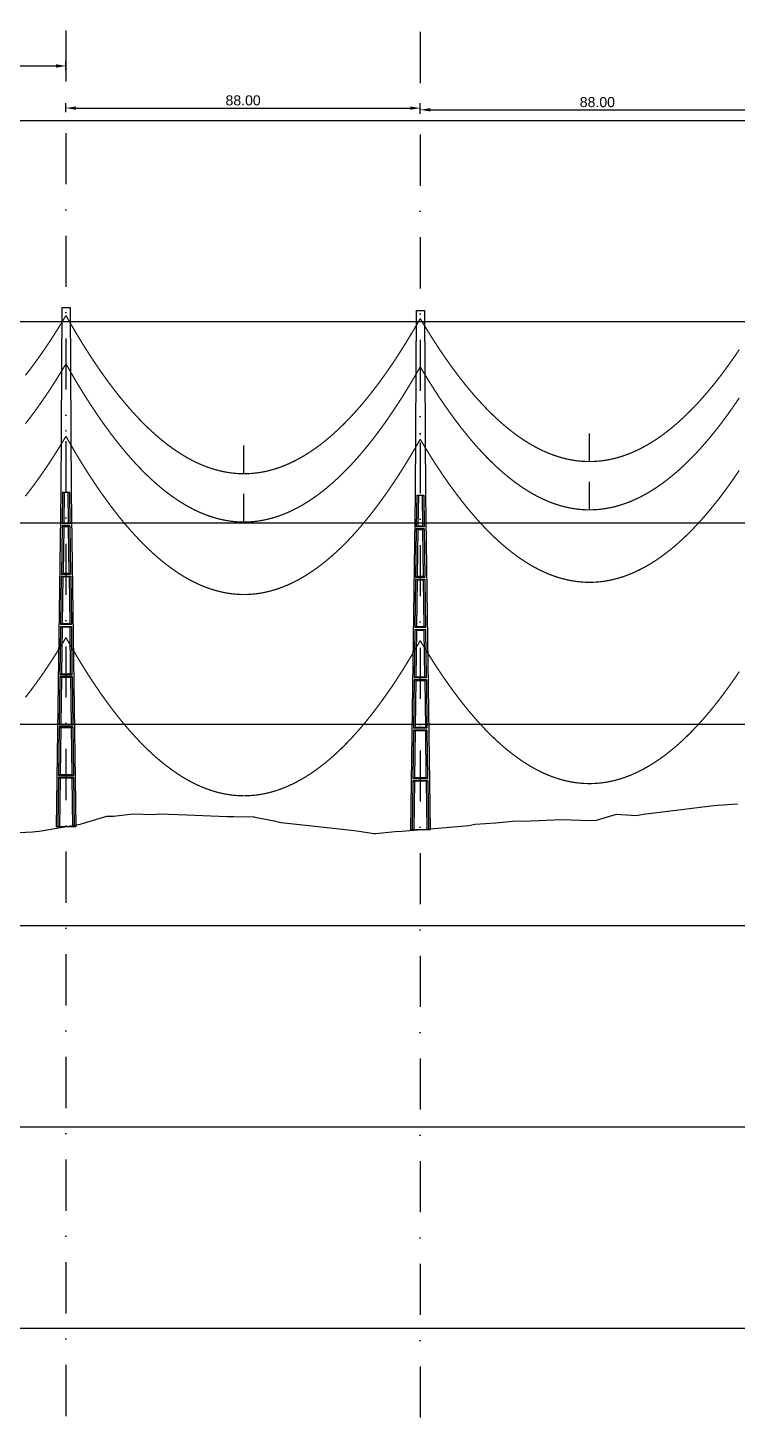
# Model space of a CAD drawing. Header units: metres. Extents: x -121 to 9872, y 3505 to 10721.
# Drawn here: x 5096.3 to 5272.5, y 6105.3 to 6450 of the extents above; entities that cross this region are included whole.
import ezdxf

# ---------------------------------------------------------------- set-up
doc = ezdxf.new("R2010")
doc.units = ezdxf.units.M
doc.header["$PDMODE"] = 2
doc.linetypes.add('DASHDOT', pattern=[25.4, 12.7, -6.35, 0, -6.35])
doc.linetypes.add('DASHED', pattern=[0.75, 0.5, -0.25])
for name, color, linetype in [('C-ROAD-PROF', 2, 'DASHED'), ('CON-EOL- FO', 101, 'Continuous'), ('CON-EOL- PROJEÇÃO', 22, 'Continuous'), ('CON-EOL-CA ARBUTUS', 144, 'Continuous'), ('cotas', 7, 'Continuous'), ('GRID', 253, 'Continuous'), ('Perfil - Caixa', 251, 'Continuous'), ('POSTE DT', 7, 'Continuous')]:
    doc.layers.add(name, color=color, linetype=linetype)
doc.styles.get("Standard").update_dxf_attribs({"font": 'arial.ttf'})
doc.dimstyles.new('ISO-25', dxfattribs={"dimtxt": 2.5, "dimasz": 2.5, "dimexe": 1.25, "dimexo": 0.625, "dimtad": 1, "dimzin": 1, "dimtxsty": 'Standard', "dimcen": 2.5, "dimaunit": 1, "dimadec": 3, "dimazin": 3, "dimtfac": 1, "dimtmove": 0, "dimatfit": 3, "dimfxlon": 1, "dimarcsym": 0})

# ---------------------------------------------------------------- blocks, each defined once
blk = doc.blocks.new('*U10')
at = {"layer": 'POSTE DT', "extrusion": (0, 1, 0)}
for p, q in [((-3.3, 406.6), (-4, 262)), ((-3.3, 406.6), (3.3, 406.6)), ((3.3, 406.6), (4.1, 262)), ((-4, 262), (-7.7, 0)), ((-4, 262), (-4, 262)), ((-2.7, 262), (-3.1, 237.1)), ((-2.7, 262), (2.7, 262)), ((-1.4, 262), (-1.8, 237.6)), ((1.4, 262), (1.8, 237.6)), ((2.7, 262), (3.1, 237.1)), ((4.1, 262), (7.7, 0)), ((-3.1, 235.7), (-3.6, 197.6)), ((3.1, 237.1), (-3.1, 237.1)), ((3.1, 235.7), (-3.1, 235.7)), ((-1.8, 235.2), (-2.3, 198.2)), ((1.8, 235.2), (2.3, 198.2)), ((3.1, 235.7), (3.6, 197.7)), ((-3.7, 196.3), (-4.2, 158.3)), ((-2.4, 195.8), (-2.9, 158.8)), ((2.4, 195.8), (2.9, 158.8)), ((3.7, 196.3), (4.2, 158.3)), ((-4.2, 156.9), (-4.7, 118.9)), ((-2.9, 156.4), (-3.4, 119.4)), ((2.9, 156.4), (3.4, 119.4)), ((4.2, 156.9), (4.7, 118.9)), ((-4.8, 117.5), (-5.3, 79.5)), ((4.8, 117.5), (-4.8, 117.5)), ((4.7, 118.9), (-4.7, 118.9)), ((-3.5, 117), (-4, 80)), ((3.5, 117), (4, 80)), ((4.8, 117.5), (5.3, 79.5)), ((-5.3, 78.1), (-5.8, 40.1)), ((5.3, 79.5), (-5.3, 79.5)), ((5.3, 78.1), (-5.3, 78.1)), ((-4, 77.6), (-4.5, 40.6)), ((4, 77.6), (4.5, 40.6)), ((5.3, 78.1), (5.8, 40.1)), ((-5.9, 38.7), (-6.4, 0)), ((5.9, 38.7), (-5.9, 38.7)), ((5.8, 40.1), (-5.8, 40.1)), ((-4.6, 38.2), (-5.1, 0)), ((4.6, 38.2), (5.1, 0)), ((5.9, 38.7), (6.4, 0)), ((-6.4, 0), (-7.7, 0)), ((-5.1, 0), (-6.4, 0)), ((5.1, 0), (-5.1, 0)), ((6.4, 0), (5.1, 0)), ((7.7, 0), (6.4, 0))]:
    blk.add_line(p, q, dxfattribs=at)
at = {"layer": 'POSTE DT', "ltscale": 3}
for points in [[(-3.7, 196.3), (3.7, 196.3)], [(-3.6, 197.6), (3.6, 197.7)], [(4.2, 158.3), (-4.2, 158.3)], [(-4.2, 156.9), (4.2, 156.9)]]:
    blk.add_lwpolyline(points, dxfattribs=at)
at = {"layer": 'POSTE DT'}
for points, knots in [([(0.2, 309.9), (0.2, 309.9), (0.2, 309.9), (0.2, 309.9), (0.2, 309.9), (0.2, 309.9), (0.2, 309.9), (0.2, 309.8), (0.2, 309.8), (0.2, 309.8), (0.2, 309.7), (0.1, 309.7), (0.1, 309.7), (0, 309.7), (0, 309.7), (-0.1, 309.7), (-0.1, 309.7), (-0.2, 309.7), (-0.2, 309.8), (-0.2, 309.8), (-0.2, 309.8), (-0.2, 309.9), (-0.2, 309.9), (-0.2, 309.9), (-0.2, 309.9), (-0.2, 309.9), (-0.2, 309.9), (-0.2, 309.9), (-0.2, 309.9), (-0.2, 309.9), (-0.2, 309.9), (-0.2, 310), (-0.2, 310), (-0.2, 310), (-0.2, 310), (-0.2, 310.1), (-0.2, 310.1), (-0.2, 310.1), (-0.1, 310.2), (-0.1, 310.2), (0, 310.2), (0, 310.2), (0.1, 310.2), (0.1, 310.2), (0.1, 310.1), (0.2, 310.1), (0.2, 310.1), (0.2, 310.1), (0.2, 310.1), (0.2, 310), (0.2, 310), (0.2, 310), (0.2, 310), (0.2, 310), (0.2, 309.9), (0.2, 309.9), (0.2, 309.9), (0.2, 309.9), (0.2, 309.9)], [-54.728303, -54.728303, -54.728303, -54.728303, -54.309038, -54.309038, -53.647169, -53.647169, -52.532885, -52.532885, -48.86224, -48.86224, -45.282765, -45.282765, -41.52867, -41.52867, -37.867486, -37.867486, -34.454589, -34.454589, -31.301423, -31.301423, -28.48103, -28.48103, -26.961755, -26.961755, -25.7544, -25.7544, -25.136228, -25.136228, -24.64409, -24.64409, -24.094201, -24.094201, -23.191199, -23.191199, -20.494482, -20.494482, -17.342863, -17.342863, -13.645538, -13.645538, -9.835989, -9.835989, -6.296781, -6.296781, -3.005029, -3.005029, 0, 0, 0, 1.527594, 1.527594, 3.697216, 3.697216, 4.489727, 4.489727, 5.01438, 5.01438, 5.095313, 5.095313, 5.095313, 5.095313]), ([(-1.8, 237.6), (-2, 237.5), (-2.2, 237.4), (-2.6, 237.2), (-2.9, 237.1), (-3.1, 237.1)], [0, 0, 0, 0, 56.660495, 56.660495, 113.412826, 113.412826, 113.412826, 113.412826]), ([(-3.1, 235.7), (-2.9, 235.6), (-2.7, 235.6), (-2.2, 235.4), (-2, 235.3), (-1.8, 235.2)], [0.055576, 0.055576, 0.055576, 0.055576, 56.767409, 56.767409, 113.50757, 113.50757, 113.50757, 113.50757]), ([(1.8, 237.6), (1.2, 237.6), (0.6, 237.6), (-0.6, 237.6), (-1.2, 237.6), (-1.8, 237.6)], [0, 0, 0, 0, 67.306894, 67.306894, 134.614447, 134.614447, 134.614447, 134.614447]), ([(-1.8, 235.2), (-1.2, 235.2), (-0.6, 235.2), (0.6, 235.2), (1.2, 235.2), (1.8, 235.2)], [0, 0, 0, 0, 68.567797, 68.567797, 137.136247, 137.136247, 137.136247, 137.136247]), ([(3.1, 237.1), (2.9, 237.1), (2.7, 237.2), (2.2, 237.4), (2, 237.5), (1.8, 237.6)], [0, 0, 0, 0, 56.738948, 56.738948, 113.38731, 113.38731, 113.38731, 113.38731]), ([(1.8, 235.2), (2, 235.3), (2.2, 235.4), (2.7, 235.6), (2.9, 235.6), (3.1, 235.7)], [0, 0, 0, 0, 56.845349, 56.845349, 113.599799, 113.599799, 113.599799, 113.599799]), ([(-3.7, 196.3), (-3.4, 196.2), (-3.2, 196.2), (-2.8, 196), (-2.6, 195.9), (-2.4, 195.8)], [0.054307, 0.054307, 0.054307, 0.054307, 63.527131, 63.527131, 127.063246, 127.063246, 127.063246, 127.063246]), ([(-2.3, 198.2), (-2.5, 198.1), (-2.8, 198), (-3.2, 197.8), (-3.4, 197.7), (-3.6, 197.6)], [0, 0, 0, 0, 63.412073, 63.412073, 126.777421, 126.777421, 126.777421, 126.777421]), ([(-2.4, 195.8), (-1.6, 195.8), (-0.8, 195.8), (0.8, 195.8), (1.6, 195.8), (2.4, 195.8)], [0, 0, 0, 0, 89.585713, 89.585713, 179.17191, 179.17191, 179.17191, 179.17191]), ([(2.3, 198.2), (1.5, 198.2), (0.8, 198.2), (-0.8, 198.2), (-1.5, 198.2), (-2.3, 198.2)], [0, 0, 0, 0, 88.31008, 88.31008, 176.620652, 176.620652, 176.620652, 176.620652]), ([(3.6, 197.7), (3.4, 197.7), (3.2, 197.8), (2.8, 198), (2.5, 198.1), (2.3, 198.2)], [0, 0, 0, 0, 63.488119, 63.488119, 126.880939, 126.880939, 126.880939, 126.880939]), ([(2.4, 195.8), (2.6, 195.9), (2.8, 196), (3.2, 196.2), (3.4, 196.2), (3.7, 196.3)], [0, 0, 0, 0, 63.60246, 63.60246, 127.109696, 127.109696, 127.109696, 127.109696]), ([(-2.9, 158.8), (-3.1, 158.7), (-3.3, 158.6), (-3.7, 158.4), (-4, 158.3), (-4.2, 158.3)], [0, 0, 0, 0, 70.301707, 70.301707, 140.590947, 140.590947, 140.590947, 140.590947]), ([(-4.2, 156.9), (-4, 156.8), (-3.8, 156.8), (-3.3, 156.6), (-3.1, 156.5), (-2.9, 156.4)], [0.053423, 0.053423, 0.053423, 0.053423, 70.429742, 70.429742, 140.90167, 140.90167, 140.90167, 140.90167]), ([(2.9, 158.8), (1.9, 158.8), (1, 158.8), (-1, 158.8), (-1.9, 158.8), (-2.9, 158.8)], [0, 0, 0, 0, 109.314454, 109.314454, 218.629264, 218.629264, 218.629264, 218.629264]), ([(-2.9, 156.4), (-1.9, 156.4), (-1, 156.4), (1, 156.4), (1.9, 156.4), (2.9, 156.4)], [0, 0, 0, 0, 110.60219, 110.60219, 221.20473, 221.20473, 221.20473, 221.20473]), ([(4.2, 158.3), (4, 158.3), (3.8, 158.4), (3.3, 158.6), (3.1, 158.7), (2.9, 158.8)], [0, 0, 0, 0, 70.379198, 70.379198, 140.659718, 140.659718, 140.659718, 140.659718]), ([(2.9, 156.4), (3.1, 156.5), (3.3, 156.6), (3.8, 156.8), (4, 156.8), (4.2, 156.9)], [0, 0, 0, 0, 70.506649, 70.506649, 140.914701, 140.914701, 140.914701, 140.914701]), ([(-4.8, 117.5), (-4.5, 117.4), (-4.3, 117.4), (-3.9, 117.2), (-3.7, 117.1), (-3.5, 117)], [0.052784, 0.052784, 0.052784, 0.052784, 77.438432, 77.438432, 154.950301, 154.950301, 154.950301, 154.950301]), ([(-3.4, 119.4), (-3.6, 119.3), (-3.9, 119.2), (-4.3, 119), (-4.5, 118.9), (-4.7, 118.9)], [0, 0, 0, 0, 77.299547, 77.299547, 154.618634, 154.618634, 154.618634, 154.618634]), ([(-3.5, 117), (-2.3, 117), (-1.2, 117), (1.2, 117), (2.3, 117), (3.5, 117)], [0, 0, 0, 0, 131.617604, 131.617604, 263.235447, 263.235447, 263.235447, 263.235447]), ([(3.4, 119.4), (2.3, 119.4), (1.1, 119.4), (-1.1, 119.4), (-2.3, 119.4), (-3.4, 119.4)], [0, 0, 0, 0, 130.319901, 130.319901, 260.640046, 260.640046, 260.640046, 260.640046]), ([(4.7, 118.9), (4.5, 118.9), (4.3, 119), (3.9, 119.2), (3.6, 119.3), (3.4, 119.4)], [0, 0, 0, 0, 77.381597, 77.381597, 154.66183, 154.66183, 154.66183, 154.66183]), ([(3.5, 117), (3.7, 117.1), (3.9, 117.2), (4.3, 117.4), (4.5, 117.4), (4.8, 117.5)], [0, 0, 0, 0, 77.520013, 77.520013, 154.938747, 154.938747, 154.938747, 154.938747]), ([(-4, 80), (-4.2, 79.9), (-4.4, 79.8), (-4.9, 79.6), (-5.1, 79.5), (-5.3, 79.5)], [0, 0, 0, 0, 84.379671, 84.379671, 168.809376, 168.809376, 168.809376, 168.809376]), ([(-5.3, 78.1), (-5.1, 78), (-4.9, 78), (-4.4, 77.8), (-4.2, 77.7), (-4, 77.6)], [0.052308, 0.052308, 0.052308, 0.052308, 84.527725, 84.527725, 169.158824, 169.158824, 169.158824, 169.158824]), ([(4, 80), (2.7, 80), (1.3, 80), (-1.3, 80), (-2.6, 80), (-4, 80)], [0, 0, 0, 0, 151.326157, 151.326157, 302.652465, 302.652465, 302.652465, 302.652465]), ([(-4, 77.6), (-2.7, 77.6), (-1.3, 77.6), (1.3, 77.6), (2.7, 77.6), (4, 77.6)], [0, 0, 0, 0, 152.632212, 152.632212, 305.264569, 305.264569, 305.264569, 305.264569]), ([(5.3, 79.5), (5.1, 79.5), (4.9, 79.6), (4.4, 79.8), (4.2, 79.9), (4, 80)], [0, 0, 0, 0, 84.46863, 84.46863, 168.833721, 168.833721, 168.833721, 168.833721]), ([(4, 77.6), (4.2, 77.7), (4.4, 77.8), (4.9, 78), (5.1, 78), (5.3, 78.1)], [0, 0, 0, 0, 84.616316, 84.616316, 169.129178, 169.129178, 169.129178, 169.129178]), ([(-5.9, 38.7), (-5.6, 38.6), (-5.4, 38.6), (-5, 38.4), (-4.8, 38.3), (-4.6, 38.2)], [0.026524, 0.026524, 0.026524, 0.026524, 91.679563, 91.679563, 183.466041, 183.466041, 183.466041, 183.466041]), ([(-4.5, 40.6), (-4.7, 40.5), (-5, 40.4), (-5.4, 40.2), (-5.6, 40.2), (-5.8, 40.1)], [0, 0, 0, 0, 91.523648, 91.523648, 183.126775, 183.126775, 183.126775, 183.126775]), ([(-4.6, 38.2), (-3, 38.2), (-1.5, 38.2), (1.5, 38.2), (3, 38.2), (4.6, 38.2)], [0, 0, 0, 0, 173.646192, 173.646192, 347.292451, 347.292451, 347.292451, 347.292451]), ([(4.5, 40.6), (3, 40.6), (1.5, 40.6), (-1.5, 40.6), (-3, 40.6), (-4.5, 40.6)], [0, 0, 0, 0, 172.33304, 172.33304, 344.666151, 344.666151, 344.666151, 344.666151]), ([(5.8, 40.1), (5.6, 40.2), (5.4, 40.2), (5, 40.4), (4.7, 40.5), (4.5, 40.6)], [0, 0, 0, 0, 91.621326, 91.621326, 183.137324, 183.137324, 183.137324, 183.137324]), ([(4.6, 38.2), (4.8, 38.3), (5, 38.4), (5.4, 38.6), (5.6, 38.6), (5.9, 38.7)], [0, 0, 0, 0, 91.776928, 91.776928, 183.448614, 183.448614, 183.448614, 183.448614])]:
    blk.add_open_spline(points, degree=3, knots=knots, dxfattribs=at)
blk = doc.blocks.new('*D380')
at = {"layer": 'cotas', "color": 0, "lineweight": -2, "transparency": 16777216}
for p, q in [((5017.76, 6439.48), (5017.76, 6441.73)), ((5020.26, 6440.48), (5103.26, 6440.48)), ((5105.76, 6439.48), (5105.76, 6441.73))]:
    blk.add_line(p, q, dxfattribs=at)
at = {"layer": 'cotas', "color": 0, "transparency": 16777216}
for points in [[(5020.26, 6440.9), (5020.26, 6440.06), (5017.76, 6440.48)], [(5103.26, 6440.9), (5103.26, 6440.06), (5105.76, 6440.48)]]:
    blk.add_solid(points, dxfattribs=at)
at = {"layer": 'Defpoints', "color": 0, "transparency": 16777216}
for p in [(5105.76, 6440.48), (5017.76, 6388.6), (5105.76, 6380.5)]:
    blk.add_point(p, dxfattribs=at)
at = {"layer": 'cotas', "color": 0, "transparency": 16777216, "insert": (5061.76, 6442.38), "char_height": 2.5, "attachment_point": 5}
blk.add_mtext('88.00', dxfattribs=at)
blk = doc.blocks.new('*D381')
at = {"layer": 'cotas', "color": 0, "lineweight": -2, "transparency": 16777216}
for p, q in [((5105.76, 6429.02), (5105.76, 6431.27)), ((5108.26, 6430.02), (5191.26, 6430.02)), ((5193.76, 6429.02), (5193.76, 6431.27))]:
    blk.add_line(p, q, dxfattribs=at)
at = {"layer": 'cotas', "color": 0, "transparency": 16777216}
for points in [[(5108.26, 6430.43), (5108.26, 6429.6), (5105.76, 6430.02)], [(5191.26, 6430.43), (5191.26, 6429.6), (5193.76, 6430.02)]]:
    blk.add_solid(points, dxfattribs=at)
at = {"layer": 'Defpoints', "color": 0, "transparency": 16777216}
for p in [(5193.76, 6430.02), (5105.76, 6380.5), (5193.76, 6379.74)]:
    blk.add_point(p, dxfattribs=at)
at = {"layer": 'cotas', "color": 0, "transparency": 16777216, "insert": (5149.76, 6431.92), "char_height": 2.5, "attachment_point": 5}
blk.add_mtext('88.00', dxfattribs=at)
blk = doc.blocks.new('*D382')
at = {"layer": 'cotas', "color": 0, "lineweight": -2, "transparency": 16777216}
for p, q in [((5193.76, 6428.59), (5193.76, 6430.84)), ((5196.26, 6429.59), (5279.26, 6429.59)), ((5281.76, 6428.59), (5281.76, 6430.84))]:
    blk.add_line(p, q, dxfattribs=at)
at = {"layer": 'cotas', "color": 0, "transparency": 16777216}
for points in [[(5196.26, 6430.01), (5196.26, 6429.17), (5193.76, 6429.59)], [(5279.26, 6430.01), (5279.26, 6429.17), (5281.76, 6429.59)]]:
    blk.add_solid(points, dxfattribs=at)
at = {"layer": 'Defpoints', "color": 0, "transparency": 16777216}
for p in [(5281.76, 6429.59), (5281.76, 6386.7), (5193.76, 6379.74)]:
    blk.add_point(p, dxfattribs=at)
at = {"layer": 'cotas', "color": 0, "transparency": 16777216, "insert": (5237.76, 6431.49), "char_height": 2.5, "attachment_point": 5}
blk.add_mtext('88.00', dxfattribs=at)

msp = doc.modelspace()

# ---------------------------------------------------------------- linework, layer by layer
at = {"layer": 'C-ROAD-PROF', "color": 0, "linetype": 'Continuous', "lineweight": -3}
msp.add_lwpolyline([(5092.414, 6249.978), (5097.403, 6250.25), (5099.135, 6250.384), (5109.31, 6252.093), (5115.9, 6254.138), (5117.55, 6254.157), (5122.427, 6254.731), (5127.364, 6254.574), (5129.01, 6254.694), (5135.817, 6254.484), (5145.817, 6254.009), (5147.432, 6254.025), (5152.347, 6253.921), (5152.507, 6253.915), (5152.661, 6253.886), (5157.44, 6252.927), (5159.138, 6252.547), (5169.148, 6251.501), (5175.881, 6250.701), (5177.468, 6250.571), (5182.305, 6249.831), (5182.456, 6249.821), (5182.612, 6249.823), (5187.501, 6250.313), (5189.172, 6250.357), (5199.086, 6251.193), (5205.805, 6251.82), (5207.442, 6252.169), (5212.52, 6252.431), (5217.483, 6252.958), (5219.131, 6252.866), (5229.049, 6253.282), (5235.808, 6253.031), (5237.547, 6253.102), (5242.474, 6254.641), (5247.482, 6254.259), (5249.101, 6254.58), (5259.281, 6255.842), (5265.923, 6256.727), (5267.653, 6256.887), (5272.555, 6257.191)], dxfattribs=at)
at = {"layer": 'CON-EOL- FO', "const_width": 0.3}
for points in [[(5095.689, 6333.622), (5096.126, 6334.184), (5096.564, 6334.752), (5097.002, 6335.329), (5097.44, 6335.913), (5097.878, 6336.506), (5098.316, 6337.106), (5098.753, 6337.713), (5099.191, 6338.329), (5099.629, 6338.952), (5100.067, 6339.583), (5100.505, 6340.222), (5100.942, 6340.868), (5101.38, 6341.522), (5101.818, 6342.184), (5102.256, 6342.854), (5102.694, 6343.532), (5103.131, 6344.217), (5103.569, 6344.91), (5104.007, 6345.611), (5104.445, 6346.32), (5104.883, 6347.037), (5105.321, 6347.761), (5105.758, 6348.493)], [(5105.758, 6348.493), (5106.196, 6347.717), (5106.634, 6346.948), (5107.072, 6346.187), (5107.51, 6345.433), (5107.947, 6344.688), (5108.385, 6343.95), (5108.823, 6343.221), (5109.261, 6342.499), (5109.699, 6341.784), (5110.136, 6341.078), (5110.574, 6340.379), (5111.012, 6339.688), (5111.45, 6339.005), (5111.888, 6338.33), (5112.325, 6337.663), (5112.763, 6337.003), (5113.201, 6336.351), (5113.639, 6335.707), (5114.077, 6335.07), (5114.515, 6334.442), (5114.952, 6333.821), (5115.39, 6333.207), (5115.828, 6332.602), (5116.266, 6332.005), (5116.704, 6331.415), (5117.141, 6330.833), (5117.579, 6330.258), (5118.017, 6329.692), (5118.455, 6329.133), (5118.893, 6328.582), (5119.33, 6328.038), (5119.768, 6327.503), (5120.206, 6326.975), (5120.644, 6326.455), (5121.082, 6325.943), (5121.52, 6325.438), (5121.957, 6324.941), (5122.395, 6324.452), (5122.833, 6323.971), (5123.271, 6323.497), (5123.709, 6323.031), (5124.146, 6322.573), (5124.584, 6322.122), (5125.022, 6321.68), (5125.46, 6321.245), (5125.898, 6320.817), (5126.335, 6320.398), (5126.773, 6319.986), (5127.211, 6319.582), (5127.649, 6319.185), (5128.087, 6318.797), (5128.524, 6318.416), (5128.962, 6318.043), (5129.4, 6317.677), (5129.838, 6317.319), (5130.276, 6316.969), (5130.714, 6316.627), (5131.151, 6316.292), (5131.589, 6315.965), (5132.027, 6315.646), (5132.465, 6315.334), (5132.903, 6315.031), (5133.34, 6314.734), (5133.778, 6314.446), (5134.216, 6314.165), (5134.654, 6313.892), (5135.092, 6313.627), (5135.529, 6313.369), (5135.967, 6313.12), (5136.405, 6312.877), (5136.843, 6312.643), (5137.281, 6312.416), (5137.719, 6312.197), (5138.156, 6311.986), (5138.594, 6311.782), (5139.032, 6311.586), (5139.47, 6311.398), (5139.908, 6311.217), (5140.345, 6311.044), (5140.783, 6310.879), (5141.221, 6310.721), (5141.659, 6310.571), (5142.097, 6310.429), (5142.534, 6310.295), (5142.972, 6310.168), (5143.41, 6310.049), (5143.848, 6309.938), (5144.286, 6309.834), (5144.724, 6309.738), (5145.161, 6309.65), (5145.599, 6309.569), (5146.037, 6309.496), (5146.475, 6309.431), (5146.913, 6309.373), (5147.35, 6309.324), (5147.788, 6309.281), (5148.226, 6309.247), (5148.664, 6309.22), (5149.102, 6309.201), (5149.539, 6309.19), (5149.977, 6309.186), (5150.415, 6309.19), (5150.853, 6309.202), (5151.291, 6309.221), (5151.728, 6309.248), (5152.166, 6309.283), (5152.604, 6309.325), (5153.042, 6309.375), (5153.48, 6309.433), (5153.918, 6309.499), (5154.355, 6309.572), (5154.793, 6309.653), (5155.231, 6309.741), (5155.669, 6309.837), (5156.107, 6309.941), (5156.544, 6310.053), (5156.982, 6310.172), (5157.42, 6310.299), (5157.858, 6310.434), (5158.296, 6310.576), (5158.733, 6310.727), (5159.171, 6310.884), (5159.609, 6311.05), (5160.047, 6311.223), (5160.485, 6311.404), (5160.923, 6311.592), (5161.36, 6311.789), (5161.798, 6311.993), (5162.236, 6312.204), (5162.674, 6312.424), (5163.112, 6312.651), (5163.549, 6312.886), (5163.987, 6313.128), (5164.425, 6313.378), (5164.863, 6313.636), (5165.301, 6313.902), (5165.738, 6314.175), (5166.176, 6314.456), (5166.614, 6314.745), (5167.052, 6315.041), (5167.49, 6315.345), (5167.927, 6315.657), (5168.365, 6315.976), (5168.803, 6316.304), (5169.241, 6316.638), (5169.679, 6316.981), (5170.117, 6317.331), (5170.554, 6317.69), (5170.992, 6318.055), (5171.43, 6318.429), (5171.868, 6318.81), (5172.306, 6319.199), (5172.743, 6319.596), (5173.181, 6320), (5173.619, 6320.412), (5174.057, 6320.832), (5174.495, 6321.259), (5174.932, 6321.695), (5175.37, 6322.138), (5175.808, 6322.588), (5176.246, 6323.047), (5176.684, 6323.513), (5177.122, 6323.987), (5177.559, 6324.469), (5177.997, 6324.958), (5178.435, 6325.455), (5178.873, 6325.96), (5179.311, 6326.473), (5179.748, 6326.993), (5180.186, 6327.521), (5180.624, 6328.057), (5181.062, 6328.601), (5181.5, 6329.152), (5181.937, 6329.711), (5182.375, 6330.278), (5182.813, 6330.852), (5183.251, 6331.435), (5183.689, 6332.025), (5184.126, 6332.623), (5184.564, 6333.228), (5185.002, 6333.842), (5185.44, 6334.463), (5185.878, 6335.092), (5186.316, 6335.729), (5186.753, 6336.373), (5187.191, 6337.025), (5187.629, 6337.685), (5188.067, 6338.353), (5188.505, 6339.029), (5188.942, 6339.712), (5189.38, 6340.403), (5189.818, 6341.102), (5190.256, 6341.809), (5190.694, 6342.523), (5191.131, 6343.246), (5191.569, 6343.976), (5192.007, 6344.714), (5192.445, 6345.459), (5192.883, 6346.213), (5193.321, 6346.974), (5193.758, 6347.743)], [(5193.758, 6347.743), (5194.196, 6347.005), (5194.634, 6346.275), (5195.072, 6345.553), (5195.51, 6344.838), (5195.947, 6344.132), (5196.385, 6343.433), (5196.823, 6342.741), (5197.261, 6342.058), (5197.699, 6341.383), (5198.136, 6340.715), (5198.574, 6340.055), (5199.012, 6339.402), (5199.45, 6338.758), (5199.888, 6338.121), (5200.325, 6337.492), (5200.763, 6336.871), (5201.201, 6336.258), (5201.639, 6335.652), (5202.077, 6335.054), (5202.515, 6334.464), (5202.952, 6333.882), (5203.39, 6333.307), (5203.828, 6332.74), (5204.266, 6332.181), (5204.704, 6331.63), (5205.141, 6331.086), (5205.579, 6330.55), (5206.017, 6330.022), (5206.455, 6329.502), (5206.893, 6328.989), (5207.33, 6328.484), (5207.768, 6327.987), (5208.206, 6327.498), (5208.644, 6327.016), (5209.082, 6326.542), (5209.52, 6326.076), (5209.957, 6325.617), (5210.395, 6325.166), (5210.833, 6324.723), (5211.271, 6324.288), (5211.709, 6323.861), (5212.146, 6323.441), (5212.584, 6323.029), (5213.022, 6322.624), (5213.46, 6322.228), (5213.898, 6321.839), (5214.335, 6321.457), (5214.773, 6321.084), (5215.211, 6320.718), (5215.649, 6320.36), (5216.087, 6320.01), (5216.524, 6319.667), (5216.962, 6319.332), (5217.4, 6319.005), (5217.838, 6318.685), (5218.276, 6318.373), (5218.714, 6318.069), (5219.151, 6317.773), (5219.589, 6317.484), (5220.027, 6317.203), (5220.465, 6316.93), (5220.903, 6316.664), (5221.34, 6316.406), (5221.778, 6316.156), (5222.216, 6315.914), (5222.654, 6315.679), (5223.092, 6315.452), (5223.529, 6315.232), (5223.967, 6315.021), (5224.405, 6314.817), (5224.843, 6314.621), (5225.281, 6314.432), (5225.719, 6314.251), (5226.156, 6314.078), (5226.594, 6313.912), (5227.032, 6313.755), (5227.47, 6313.604), (5227.908, 6313.462), (5228.345, 6313.327), (5228.783, 6313.2), (5229.221, 6313.081), (5229.659, 6312.969), (5230.097, 6312.865), (5230.534, 6312.769), (5230.972, 6312.68), (5231.41, 6312.6), (5231.848, 6312.526), (5232.286, 6312.461), (5232.724, 6312.403), (5233.161, 6312.353), (5233.599, 6312.31), (5234.037, 6312.276), (5234.475, 6312.249), (5234.913, 6312.229), (5235.35, 6312.218), (5235.788, 6312.214), (5236.226, 6312.217), (5236.664, 6312.229), (5237.102, 6312.248), (5237.539, 6312.274), (5237.977, 6312.309), (5238.415, 6312.351), (5238.853, 6312.401), (5239.291, 6312.458), (5239.728, 6312.524), (5240.166, 6312.596), (5240.604, 6312.677), (5241.042, 6312.765), (5241.48, 6312.861), (5241.918, 6312.965), (5242.355, 6313.076), (5242.793, 6313.195), (5243.231, 6313.322), (5243.669, 6313.456), (5244.107, 6313.599), (5244.544, 6313.748), (5244.982, 6313.906), (5245.42, 6314.071), (5245.858, 6314.244), (5246.296, 6314.425), (5246.733, 6314.613), (5247.171, 6314.809), (5247.609, 6315.013), (5248.047, 6315.224), (5248.485, 6315.443), (5248.923, 6315.67), (5249.36, 6315.904), (5249.798, 6316.146), (5250.236, 6316.396), (5250.674, 6316.654), (5251.112, 6316.919), (5251.549, 6317.192), (5251.987, 6317.473), (5252.425, 6317.761), (5252.863, 6318.057), (5253.301, 6318.361), (5253.738, 6318.673), (5254.176, 6318.992), (5254.614, 6319.319), (5255.052, 6319.653), (5255.49, 6319.996), (5255.927, 6320.346), (5256.365, 6320.704), (5256.803, 6321.069), (5257.241, 6321.442), (5257.679, 6321.823), (5258.117, 6322.212), (5258.554, 6322.608), (5258.992, 6323.012), (5259.43, 6323.424), (5259.868, 6323.844), (5260.306, 6324.271), (5260.743, 6324.706), (5261.181, 6325.149), (5261.619, 6325.599), (5262.057, 6326.057), (5262.495, 6326.523), (5262.932, 6326.997), (5263.37, 6327.478), (5263.808, 6327.967), (5264.246, 6328.464), (5264.684, 6328.969), (5265.122, 6329.481), (5265.559, 6330.001), (5265.997, 6330.529), (5266.435, 6331.065), (5266.873, 6331.608), (5267.311, 6332.159), (5267.748, 6332.718), (5268.186, 6333.284), (5268.624, 6333.859), (5269.062, 6334.441), (5269.5, 6335.03), (5269.937, 6335.628), (5270.375, 6336.233), (5270.813, 6336.846), (5271.251, 6337.467), (5271.689, 6338.096), (5272.126, 6338.732), (5272.564, 6339.377), (5273.002, 6340.029)]]:
    msp.add_lwpolyline(points, dxfattribs=at)
at = {"layer": 'CON-EOL- PROJEÇÃO', "lineweight": 30, "const_width": 0.3}
for points in [[(5095.689, 6283.622), (5096.126, 6284.184), (5096.564, 6284.752), (5097.002, 6285.329), (5097.44, 6285.913), (5097.878, 6286.506), (5098.316, 6287.106), (5098.753, 6287.713), (5099.191, 6288.329), (5099.629, 6288.952), (5100.067, 6289.583), (5100.505, 6290.222), (5100.942, 6290.868), (5101.38, 6291.522), (5101.818, 6292.184), (5102.256, 6292.854), (5102.694, 6293.532), (5103.131, 6294.217), (5103.569, 6294.91), (5104.007, 6295.611), (5104.445, 6296.32), (5104.883, 6297.037), (5105.321, 6297.761), (5105.758, 6298.493)], [(5105.758, 6298.493), (5106.196, 6297.717), (5106.634, 6296.948), (5107.072, 6296.187), (5107.51, 6295.433), (5107.947, 6294.688), (5108.385, 6293.95), (5108.823, 6293.221), (5109.261, 6292.499), (5109.699, 6291.784), (5110.136, 6291.078), (5110.574, 6290.379), (5111.012, 6289.688), (5111.45, 6289.005), (5111.888, 6288.33), (5112.325, 6287.663), (5112.763, 6287.003), (5113.201, 6286.351), (5113.639, 6285.707), (5114.077, 6285.07), (5114.515, 6284.442), (5114.952, 6283.821), (5115.39, 6283.207), (5115.828, 6282.602), (5116.266, 6282.005), (5116.704, 6281.415), (5117.141, 6280.833), (5117.579, 6280.258), (5118.017, 6279.692), (5118.455, 6279.133), (5118.893, 6278.582), (5119.33, 6278.038), (5119.768, 6277.503), (5120.206, 6276.975), (5120.644, 6276.455), (5121.082, 6275.943), (5121.52, 6275.438), (5121.957, 6274.941), (5122.395, 6274.452), (5122.833, 6273.971), (5123.271, 6273.497), (5123.709, 6273.031), (5124.146, 6272.573), (5124.584, 6272.122), (5125.022, 6271.68), (5125.46, 6271.245), (5125.898, 6270.817), (5126.335, 6270.398), (5126.773, 6269.986), (5127.211, 6269.582), (5127.649, 6269.185), (5128.087, 6268.797), (5128.524, 6268.416), (5128.962, 6268.043), (5129.4, 6267.677), (5129.838, 6267.319), (5130.276, 6266.969), (5130.714, 6266.627), (5131.151, 6266.292), (5131.589, 6265.965), (5132.027, 6265.646), (5132.465, 6265.334), (5132.903, 6265.031), (5133.34, 6264.734), (5133.778, 6264.446), (5134.216, 6264.165), (5134.654, 6263.892), (5135.092, 6263.627), (5135.529, 6263.369), (5135.967, 6263.12), (5136.405, 6262.877), (5136.843, 6262.643), (5137.281, 6262.416), (5137.719, 6262.197), (5138.156, 6261.986), (5138.594, 6261.782), (5139.032, 6261.586), (5139.47, 6261.398), (5139.908, 6261.217), (5140.345, 6261.044), (5140.783, 6260.879), (5141.221, 6260.721), (5141.659, 6260.571), (5142.097, 6260.429), (5142.534, 6260.295), (5142.972, 6260.168), (5143.41, 6260.049), (5143.848, 6259.938), (5144.286, 6259.834), (5144.724, 6259.738), (5145.161, 6259.65), (5145.599, 6259.569), (5146.037, 6259.496), (5146.475, 6259.431), (5146.913, 6259.373), (5147.35, 6259.324), (5147.788, 6259.281), (5148.226, 6259.247), (5148.664, 6259.22), (5149.102, 6259.201), (5149.539, 6259.19), (5149.977, 6259.186), (5150.415, 6259.19), (5150.853, 6259.202), (5151.291, 6259.221), (5151.728, 6259.248), (5152.166, 6259.283), (5152.604, 6259.325), (5153.042, 6259.375), (5153.48, 6259.433), (5153.918, 6259.499), (5154.355, 6259.572), (5154.793, 6259.653), (5155.231, 6259.741), (5155.669, 6259.837), (5156.107, 6259.941), (5156.544, 6260.053), (5156.982, 6260.172), (5157.42, 6260.299), (5157.858, 6260.434), (5158.296, 6260.576), (5158.733, 6260.727), (5159.171, 6260.884), (5159.609, 6261.05), (5160.047, 6261.223), (5160.485, 6261.404), (5160.923, 6261.592), (5161.36, 6261.789), (5161.798, 6261.993), (5162.236, 6262.204), (5162.674, 6262.424), (5163.112, 6262.651), (5163.549, 6262.886), (5163.987, 6263.128), (5164.425, 6263.378), (5164.863, 6263.636), (5165.301, 6263.902), (5165.738, 6264.175), (5166.176, 6264.456), (5166.614, 6264.745), (5167.052, 6265.041), (5167.49, 6265.345), (5167.927, 6265.657), (5168.365, 6265.976), (5168.803, 6266.304), (5169.241, 6266.638), (5169.679, 6266.981), (5170.117, 6267.331), (5170.554, 6267.69), (5170.992, 6268.055), (5171.43, 6268.429), (5171.868, 6268.81), (5172.306, 6269.199), (5172.743, 6269.596), (5173.181, 6270), (5173.619, 6270.412), (5174.057, 6270.832), (5174.495, 6271.259), (5174.932, 6271.695), (5175.37, 6272.138), (5175.808, 6272.588), (5176.246, 6273.047), (5176.684, 6273.513), (5177.122, 6273.987), (5177.559, 6274.469), (5177.997, 6274.958), (5178.435, 6275.455), (5178.873, 6275.96), (5179.311, 6276.473), (5179.748, 6276.993), (5180.186, 6277.521), (5180.624, 6278.057), (5181.062, 6278.601), (5181.5, 6279.152), (5181.937, 6279.711), (5182.375, 6280.278), (5182.813, 6280.852), (5183.251, 6281.435), (5183.689, 6282.025), (5184.126, 6282.623), (5184.564, 6283.228), (5185.002, 6283.842), (5185.44, 6284.463), (5185.878, 6285.092), (5186.316, 6285.729), (5186.753, 6286.373), (5187.191, 6287.025), (5187.629, 6287.685), (5188.067, 6288.353), (5188.505, 6289.029), (5188.942, 6289.712), (5189.38, 6290.403), (5189.818, 6291.102), (5190.256, 6291.809), (5190.694, 6292.523), (5191.131, 6293.246), (5191.569, 6293.976), (5192.007, 6294.714), (5192.445, 6295.459), (5192.883, 6296.213), (5193.321, 6296.974), (5193.758, 6297.743)], [(5193.758, 6297.743), (5194.196, 6297.005), (5194.634, 6296.275), (5195.072, 6295.553), (5195.51, 6294.838), (5195.947, 6294.132), (5196.385, 6293.433), (5196.823, 6292.741), (5197.261, 6292.058), (5197.699, 6291.383), (5198.136, 6290.715), (5198.574, 6290.055), (5199.012, 6289.402), (5199.45, 6288.758), (5199.888, 6288.121), (5200.325, 6287.492), (5200.763, 6286.871), (5201.201, 6286.258), (5201.639, 6285.652), (5202.077, 6285.054), (5202.515, 6284.464), (5202.952, 6283.882), (5203.39, 6283.307), (5203.828, 6282.74), (5204.266, 6282.181), (5204.704, 6281.63), (5205.141, 6281.086), (5205.579, 6280.55), (5206.017, 6280.022), (5206.455, 6279.502), (5206.893, 6278.989), (5207.33, 6278.484), (5207.768, 6277.987), (5208.206, 6277.498), (5208.644, 6277.016), (5209.082, 6276.542), (5209.52, 6276.076), (5209.957, 6275.617), (5210.395, 6275.166), (5210.833, 6274.723), (5211.271, 6274.288), (5211.709, 6273.861), (5212.146, 6273.441), (5212.584, 6273.029), (5213.022, 6272.624), (5213.46, 6272.228), (5213.898, 6271.839), (5214.335, 6271.457), (5214.773, 6271.084), (5215.211, 6270.718), (5215.649, 6270.36), (5216.087, 6270.01), (5216.524, 6269.667), (5216.962, 6269.332), (5217.4, 6269.005), (5217.838, 6268.685), (5218.276, 6268.373), (5218.714, 6268.069), (5219.151, 6267.773), (5219.589, 6267.484), (5220.027, 6267.203), (5220.465, 6266.93), (5220.903, 6266.664), (5221.34, 6266.406), (5221.778, 6266.156), (5222.216, 6265.914), (5222.654, 6265.679), (5223.092, 6265.452), (5223.529, 6265.232), (5223.967, 6265.021), (5224.405, 6264.817), (5224.843, 6264.621), (5225.281, 6264.432), (5225.719, 6264.251), (5226.156, 6264.078), (5226.594, 6263.912), (5227.032, 6263.755), (5227.47, 6263.604), (5227.908, 6263.462), (5228.345, 6263.327), (5228.783, 6263.2), (5229.221, 6263.081), (5229.659, 6262.969), (5230.097, 6262.865), (5230.534, 6262.769), (5230.972, 6262.68), (5231.41, 6262.599), (5231.848, 6262.526), (5232.286, 6262.461), (5232.724, 6262.403), (5233.161, 6262.353), (5233.599, 6262.31), (5234.037, 6262.276), (5234.475, 6262.249), (5234.913, 6262.229), (5235.35, 6262.218), (5235.788, 6262.214), (5236.226, 6262.217), (5236.664, 6262.229), (5237.102, 6262.248), (5237.539, 6262.274), (5237.977, 6262.309), (5238.415, 6262.351), (5238.853, 6262.401), (5239.291, 6262.458), (5239.728, 6262.524), (5240.166, 6262.596), (5240.604, 6262.677), (5241.042, 6262.765), (5241.48, 6262.861), (5241.918, 6262.965), (5242.355, 6263.076), (5242.793, 6263.195), (5243.231, 6263.322), (5243.669, 6263.456), (5244.107, 6263.599), (5244.544, 6263.748), (5244.982, 6263.906), (5245.42, 6264.071), (5245.858, 6264.244), (5246.296, 6264.425), (5246.733, 6264.613), (5247.171, 6264.809), (5247.609, 6265.013), (5248.047, 6265.224), (5248.485, 6265.443), (5248.923, 6265.67), (5249.36, 6265.904), (5249.798, 6266.146), (5250.236, 6266.396), (5250.674, 6266.654), (5251.112, 6266.919), (5251.549, 6267.192), (5251.987, 6267.473), (5252.425, 6267.761), (5252.863, 6268.057), (5253.301, 6268.361), (5253.738, 6268.673), (5254.176, 6268.992), (5254.614, 6269.319), (5255.052, 6269.653), (5255.49, 6269.996), (5255.927, 6270.346), (5256.365, 6270.704), (5256.803, 6271.069), (5257.241, 6271.442), (5257.679, 6271.823), (5258.117, 6272.212), (5258.554, 6272.608), (5258.992, 6273.012), (5259.43, 6273.424), (5259.868, 6273.844), (5260.306, 6274.271), (5260.743, 6274.706), (5261.181, 6275.149), (5261.619, 6275.599), (5262.057, 6276.057), (5262.495, 6276.523), (5262.932, 6276.997), (5263.37, 6277.478), (5263.808, 6277.967), (5264.246, 6278.464), (5264.684, 6278.969), (5265.122, 6279.481), (5265.559, 6280.001), (5265.997, 6280.529), (5266.435, 6281.065), (5266.873, 6281.608), (5267.311, 6282.159), (5267.748, 6282.718), (5268.186, 6283.284), (5268.624, 6283.859), (5269.062, 6284.441), (5269.5, 6285.03), (5269.937, 6285.628), (5270.375, 6286.233), (5270.813, 6286.846), (5271.251, 6287.467), (5271.689, 6288.096), (5272.126, 6288.732), (5272.564, 6289.377), (5273.002, 6290.029)]]:
    msp.add_lwpolyline(points, dxfattribs=at)
at = {"layer": 'CON-EOL-CA ARBUTUS'}
for p, q in [((5235.797, 6342.214), (5235.797, 6349.214)), ((5149.97, 6339.186), (5149.97, 6346.186)), ((5235.797, 6330.214), (5235.797, 6337.214)), ((5149.97, 6327.186), (5149.97, 6334.186))]:
    msp.add_line(p, q, dxfattribs=at)
at = {"layer": 'CON-EOL-CA ARBUTUS', "const_width": 0.3}
for points in [[(5095.689, 6363.622), (5096.126, 6364.184), (5096.564, 6364.752), (5097.002, 6365.329), (5097.44, 6365.913), (5097.878, 6366.506), (5098.316, 6367.106), (5098.753, 6367.713), (5099.191, 6368.329), (5099.629, 6368.952), (5100.067, 6369.583), (5100.505, 6370.222), (5100.942, 6370.868), (5101.38, 6371.522), (5101.818, 6372.184), (5102.256, 6372.854), (5102.694, 6373.532), (5103.131, 6374.217), (5103.569, 6374.91), (5104.007, 6375.611), (5104.445, 6376.32), (5104.883, 6377.037), (5105.321, 6377.761), (5105.758, 6378.493)], [(5105.758, 6378.493), (5106.196, 6377.717), (5106.634, 6376.948), (5107.072, 6376.187), (5107.51, 6375.433), (5107.947, 6374.688), (5108.385, 6373.95), (5108.823, 6373.221), (5109.261, 6372.499), (5109.699, 6371.784), (5110.136, 6371.078), (5110.574, 6370.379), (5111.012, 6369.688), (5111.45, 6369.005), (5111.888, 6368.33), (5112.325, 6367.663), (5112.763, 6367.003), (5113.201, 6366.351), (5113.639, 6365.707), (5114.077, 6365.07), (5114.515, 6364.442), (5114.952, 6363.821), (5115.39, 6363.207), (5115.828, 6362.602), (5116.266, 6362.005), (5116.704, 6361.415), (5117.141, 6360.833), (5117.579, 6360.258), (5118.017, 6359.692), (5118.455, 6359.133), (5118.893, 6358.582), (5119.33, 6358.038), (5119.768, 6357.503), (5120.206, 6356.975), (5120.644, 6356.455), (5121.082, 6355.943), (5121.52, 6355.438), (5121.957, 6354.941), (5122.395, 6354.452), (5122.833, 6353.971), (5123.271, 6353.497), (5123.709, 6353.031), (5124.146, 6352.573), (5124.584, 6352.122), (5125.022, 6351.68), (5125.46, 6351.245), (5125.898, 6350.817), (5126.335, 6350.398), (5126.773, 6349.986), (5127.211, 6349.582), (5127.649, 6349.185), (5128.087, 6348.797), (5128.524, 6348.416), (5128.962, 6348.043), (5129.4, 6347.677), (5129.838, 6347.319), (5130.276, 6346.969), (5130.714, 6346.627), (5131.151, 6346.292), (5131.589, 6345.965), (5132.027, 6345.646), (5132.465, 6345.334), (5132.903, 6345.031), (5133.34, 6344.734), (5133.778, 6344.446), (5134.216, 6344.165), (5134.654, 6343.892), (5135.092, 6343.627), (5135.529, 6343.369), (5135.967, 6343.12), (5136.405, 6342.877), (5136.843, 6342.643), (5137.281, 6342.416), (5137.719, 6342.197), (5138.156, 6341.986), (5138.594, 6341.782), (5139.032, 6341.586), (5139.47, 6341.398), (5139.908, 6341.217), (5140.345, 6341.044), (5140.783, 6340.879), (5141.221, 6340.721), (5141.659, 6340.571), (5142.097, 6340.429), (5142.534, 6340.295), (5142.972, 6340.168), (5143.41, 6340.049), (5143.848, 6339.938), (5144.286, 6339.834), (5144.724, 6339.738), (5145.161, 6339.65), (5145.599, 6339.569), (5146.037, 6339.496), (5146.475, 6339.431), (5146.913, 6339.373), (5147.35, 6339.324), (5147.788, 6339.281), (5148.226, 6339.247), (5148.664, 6339.22), (5149.102, 6339.201), (5149.539, 6339.19), (5149.977, 6339.186), (5150.415, 6339.19), (5150.853, 6339.202), (5151.291, 6339.221), (5151.728, 6339.248), (5152.166, 6339.283), (5152.604, 6339.325), (5153.042, 6339.375), (5153.48, 6339.433), (5153.918, 6339.499), (5154.355, 6339.572), (5154.793, 6339.653), (5155.231, 6339.741), (5155.669, 6339.837), (5156.107, 6339.941), (5156.544, 6340.053), (5156.982, 6340.172), (5157.42, 6340.299), (5157.858, 6340.434), (5158.296, 6340.576), (5158.733, 6340.727), (5159.171, 6340.884), (5159.609, 6341.05), (5160.047, 6341.223), (5160.485, 6341.404), (5160.923, 6341.592), (5161.36, 6341.789), (5161.798, 6341.993), (5162.236, 6342.204), (5162.674, 6342.424), (5163.112, 6342.651), (5163.549, 6342.886), (5163.987, 6343.128), (5164.425, 6343.378), (5164.863, 6343.636), (5165.301, 6343.902), (5165.738, 6344.175), (5166.176, 6344.456), (5166.614, 6344.745), (5167.052, 6345.041), (5167.49, 6345.345), (5167.927, 6345.657), (5168.365, 6345.976), (5168.803, 6346.304), (5169.241, 6346.638), (5169.679, 6346.981), (5170.117, 6347.331), (5170.554, 6347.69), (5170.992, 6348.055), (5171.43, 6348.429), (5171.868, 6348.81), (5172.306, 6349.199), (5172.743, 6349.596), (5173.181, 6350), (5173.619, 6350.412), (5174.057, 6350.832), (5174.495, 6351.259), (5174.932, 6351.695), (5175.37, 6352.138), (5175.808, 6352.588), (5176.246, 6353.047), (5176.684, 6353.513), (5177.122, 6353.987), (5177.559, 6354.469), (5177.997, 6354.958), (5178.435, 6355.455), (5178.873, 6355.96), (5179.311, 6356.473), (5179.748, 6356.993), (5180.186, 6357.521), (5180.624, 6358.057), (5181.062, 6358.601), (5181.5, 6359.152), (5181.937, 6359.711), (5182.375, 6360.278), (5182.813, 6360.852), (5183.251, 6361.435), (5183.689, 6362.025), (5184.126, 6362.623), (5184.564, 6363.228), (5185.002, 6363.842), (5185.44, 6364.463), (5185.878, 6365.092), (5186.316, 6365.729), (5186.753, 6366.373), (5187.191, 6367.025), (5187.629, 6367.685), (5188.067, 6368.353), (5188.505, 6369.029), (5188.942, 6369.712), (5189.38, 6370.403), (5189.818, 6371.102), (5190.256, 6371.809), (5190.694, 6372.523), (5191.131, 6373.246), (5191.569, 6373.976), (5192.007, 6374.714), (5192.445, 6375.459), (5192.883, 6376.213), (5193.321, 6376.974), (5193.758, 6377.743)], [(5193.758, 6377.743), (5194.196, 6377.005), (5194.634, 6376.275), (5195.072, 6375.553), (5195.51, 6374.838), (5195.947, 6374.132), (5196.385, 6373.433), (5196.823, 6372.741), (5197.261, 6372.058), (5197.699, 6371.383), (5198.136, 6370.715), (5198.574, 6370.055), (5199.012, 6369.402), (5199.45, 6368.758), (5199.888, 6368.121), (5200.325, 6367.492), (5200.763, 6366.871), (5201.201, 6366.258), (5201.639, 6365.652), (5202.077, 6365.054), (5202.515, 6364.464), (5202.952, 6363.882), (5203.39, 6363.307), (5203.828, 6362.74), (5204.266, 6362.181), (5204.704, 6361.63), (5205.141, 6361.086), (5205.579, 6360.55), (5206.017, 6360.022), (5206.455, 6359.502), (5206.893, 6358.989), (5207.33, 6358.484), (5207.768, 6357.987), (5208.206, 6357.498), (5208.644, 6357.016), (5209.082, 6356.542), (5209.52, 6356.076), (5209.957, 6355.617), (5210.395, 6355.166), (5210.833, 6354.723), (5211.271, 6354.288), (5211.709, 6353.861), (5212.146, 6353.441), (5212.584, 6353.029), (5213.022, 6352.624), (5213.46, 6352.228), (5213.898, 6351.839), (5214.335, 6351.457), (5214.773, 6351.084), (5215.211, 6350.718), (5215.649, 6350.36), (5216.087, 6350.01), (5216.524, 6349.667), (5216.962, 6349.332), (5217.4, 6349.005), (5217.838, 6348.685), (5218.276, 6348.373), (5218.714, 6348.069), (5219.151, 6347.773), (5219.589, 6347.484), (5220.027, 6347.203), (5220.465, 6346.93), (5220.903, 6346.664), (5221.34, 6346.406), (5221.778, 6346.156), (5222.216, 6345.914), (5222.654, 6345.679), (5223.092, 6345.452), (5223.529, 6345.232), (5223.967, 6345.021), (5224.405, 6344.817), (5224.843, 6344.621), (5225.281, 6344.432), (5225.719, 6344.251), (5226.156, 6344.078), (5226.594, 6343.912), (5227.032, 6343.755), (5227.47, 6343.604), (5227.908, 6343.462), (5228.345, 6343.327), (5228.783, 6343.2), (5229.221, 6343.081), (5229.659, 6342.969), (5230.097, 6342.865), (5230.534, 6342.769), (5230.972, 6342.68), (5231.41, 6342.599), (5231.848, 6342.526), (5232.286, 6342.461), (5232.724, 6342.403), (5233.161, 6342.353), (5233.599, 6342.31), (5234.037, 6342.276), (5234.475, 6342.249), (5234.913, 6342.229), (5235.35, 6342.218), (5235.788, 6342.214), (5236.226, 6342.217), (5236.664, 6342.229), (5237.102, 6342.248), (5237.539, 6342.274), (5237.977, 6342.309), (5238.415, 6342.351), (5238.853, 6342.401), (5239.291, 6342.458), (5239.728, 6342.524), (5240.166, 6342.596), (5240.604, 6342.677), (5241.042, 6342.765), (5241.48, 6342.861), (5241.918, 6342.965), (5242.355, 6343.076), (5242.793, 6343.195), (5243.231, 6343.322), (5243.669, 6343.456), (5244.107, 6343.599), (5244.544, 6343.748), (5244.982, 6343.906), (5245.42, 6344.071), (5245.858, 6344.244), (5246.296, 6344.425), (5246.733, 6344.613), (5247.171, 6344.809), (5247.609, 6345.013), (5248.047, 6345.224), (5248.485, 6345.443), (5248.923, 6345.67), (5249.36, 6345.904), (5249.798, 6346.146), (5250.236, 6346.396), (5250.674, 6346.654), (5251.112, 6346.919), (5251.549, 6347.192), (5251.987, 6347.473), (5252.425, 6347.761), (5252.863, 6348.057), (5253.301, 6348.361), (5253.738, 6348.673), (5254.176, 6348.992), (5254.614, 6349.319), (5255.052, 6349.653), (5255.49, 6349.996), (5255.927, 6350.346), (5256.365, 6350.704), (5256.803, 6351.069), (5257.241, 6351.442), (5257.679, 6351.823), (5258.117, 6352.212), (5258.554, 6352.608), (5258.992, 6353.012), (5259.43, 6353.424), (5259.868, 6353.844), (5260.306, 6354.271), (5260.743, 6354.706), (5261.181, 6355.149), (5261.619, 6355.599), (5262.057, 6356.057), (5262.495, 6356.523), (5262.932, 6356.997), (5263.37, 6357.478), (5263.808, 6357.967), (5264.246, 6358.464), (5264.684, 6358.969), (5265.122, 6359.481), (5265.559, 6360.001), (5265.997, 6360.529), (5266.435, 6361.065), (5266.873, 6361.608), (5267.311, 6362.159), (5267.748, 6362.718), (5268.186, 6363.284), (5268.624, 6363.859), (5269.062, 6364.441), (5269.5, 6365.03), (5269.937, 6365.628), (5270.375, 6366.233), (5270.813, 6366.846), (5271.251, 6367.467), (5271.689, 6368.096), (5272.126, 6368.732), (5272.564, 6369.377), (5273.002, 6370.029)], [(5095.689, 6351.622), (5096.126, 6352.184), (5096.564, 6352.752), (5097.002, 6353.329), (5097.44, 6353.913), (5097.878, 6354.506), (5098.316, 6355.106), (5098.753, 6355.713), (5099.191, 6356.329), (5099.629, 6356.952), (5100.067, 6357.583), (5100.505, 6358.222), (5100.942, 6358.868), (5101.38, 6359.522), (5101.818, 6360.184), (5102.256, 6360.854), (5102.694, 6361.532), (5103.131, 6362.217), (5103.569, 6362.91), (5104.007, 6363.611), (5104.445, 6364.32), (5104.883, 6365.037), (5105.321, 6365.761), (5105.758, 6366.493)], [(5105.758, 6366.493), (5106.196, 6365.717), (5106.634, 6364.948), (5107.072, 6364.187), (5107.51, 6363.433), (5107.947, 6362.688), (5108.385, 6361.95), (5108.823, 6361.221), (5109.261, 6360.499), (5109.699, 6359.784), (5110.136, 6359.078), (5110.574, 6358.379), (5111.012, 6357.688), (5111.45, 6357.005), (5111.888, 6356.33), (5112.325, 6355.663), (5112.763, 6355.003), (5113.201, 6354.351), (5113.639, 6353.707), (5114.077, 6353.07), (5114.515, 6352.442), (5114.952, 6351.821), (5115.39, 6351.207), (5115.828, 6350.602), (5116.266, 6350.005), (5116.704, 6349.415), (5117.141, 6348.833), (5117.579, 6348.258), (5118.017, 6347.692), (5118.455, 6347.133), (5118.893, 6346.582), (5119.33, 6346.038), (5119.768, 6345.503), (5120.206, 6344.975), (5120.644, 6344.455), (5121.082, 6343.943), (5121.52, 6343.438), (5121.957, 6342.941), (5122.395, 6342.452), (5122.833, 6341.971), (5123.271, 6341.497), (5123.709, 6341.031), (5124.146, 6340.573), (5124.584, 6340.122), (5125.022, 6339.68), (5125.46, 6339.245), (5125.898, 6338.817), (5126.335, 6338.398), (5126.773, 6337.986), (5127.211, 6337.582), (5127.649, 6337.185), (5128.087, 6336.797), (5128.524, 6336.416), (5128.962, 6336.043), (5129.4, 6335.677), (5129.838, 6335.319), (5130.276, 6334.969), (5130.714, 6334.627), (5131.151, 6334.292), (5131.589, 6333.965), (5132.027, 6333.646), (5132.465, 6333.334), (5132.903, 6333.031), (5133.34, 6332.734), (5133.778, 6332.446), (5134.216, 6332.165), (5134.654, 6331.892), (5135.092, 6331.627), (5135.529, 6331.369), (5135.967, 6331.12), (5136.405, 6330.877), (5136.843, 6330.643), (5137.281, 6330.416), (5137.719, 6330.197), (5138.156, 6329.986), (5138.594, 6329.782), (5139.032, 6329.586), (5139.47, 6329.398), (5139.908, 6329.217), (5140.345, 6329.044), (5140.783, 6328.879), (5141.221, 6328.721), (5141.659, 6328.571), (5142.097, 6328.429), (5142.534, 6328.295), (5142.972, 6328.168), (5143.41, 6328.049), (5143.848, 6327.938), (5144.286, 6327.834), (5144.724, 6327.738), (5145.161, 6327.65), (5145.599, 6327.569), (5146.037, 6327.496), (5146.475, 6327.431), (5146.913, 6327.373), (5147.35, 6327.324), (5147.788, 6327.281), (5148.226, 6327.247), (5148.664, 6327.22), (5149.102, 6327.201), (5149.539, 6327.19), (5149.977, 6327.186), (5150.415, 6327.19), (5150.853, 6327.202), (5151.291, 6327.221), (5151.728, 6327.248), (5152.166, 6327.283), (5152.604, 6327.325), (5153.042, 6327.375), (5153.48, 6327.433), (5153.918, 6327.499), (5154.355, 6327.572), (5154.793, 6327.653), (5155.231, 6327.741), (5155.669, 6327.837), (5156.107, 6327.941), (5156.544, 6328.053), (5156.982, 6328.172), (5157.42, 6328.299), (5157.858, 6328.434), (5158.296, 6328.576), (5158.733, 6328.727), (5159.171, 6328.884), (5159.609, 6329.05), (5160.047, 6329.223), (5160.485, 6329.404), (5160.923, 6329.592), (5161.36, 6329.789), (5161.798, 6329.993), (5162.236, 6330.204), (5162.674, 6330.424), (5163.112, 6330.651), (5163.549, 6330.886), (5163.987, 6331.128), (5164.425, 6331.378), (5164.863, 6331.636), (5165.301, 6331.902), (5165.738, 6332.175), (5166.176, 6332.456), (5166.614, 6332.745), (5167.052, 6333.041), (5167.49, 6333.345), (5167.927, 6333.657), (5168.365, 6333.976), (5168.803, 6334.304), (5169.241, 6334.638), (5169.679, 6334.981), (5170.117, 6335.331), (5170.554, 6335.69), (5170.992, 6336.055), (5171.43, 6336.429), (5171.868, 6336.81), (5172.306, 6337.199), (5172.743, 6337.596), (5173.181, 6338), (5173.619, 6338.412), (5174.057, 6338.832), (5174.495, 6339.259), (5174.932, 6339.695), (5175.37, 6340.138), (5175.808, 6340.588), (5176.246, 6341.047), (5176.684, 6341.513), (5177.122, 6341.987), (5177.559, 6342.469), (5177.997, 6342.958), (5178.435, 6343.455), (5178.873, 6343.96), (5179.311, 6344.473), (5179.748, 6344.993), (5180.186, 6345.521), (5180.624, 6346.057), (5181.062, 6346.601), (5181.5, 6347.152), (5181.937, 6347.711), (5182.375, 6348.278), (5182.813, 6348.852), (5183.251, 6349.435), (5183.689, 6350.025), (5184.126, 6350.623), (5184.564, 6351.228), (5185.002, 6351.842), (5185.44, 6352.463), (5185.878, 6353.092), (5186.316, 6353.729), (5186.753, 6354.373), (5187.191, 6355.025), (5187.629, 6355.685), (5188.067, 6356.353), (5188.505, 6357.029), (5188.942, 6357.712), (5189.38, 6358.403), (5189.818, 6359.102), (5190.256, 6359.809), (5190.694, 6360.523), (5191.131, 6361.246), (5191.569, 6361.976), (5192.007, 6362.714), (5192.445, 6363.459), (5192.883, 6364.213), (5193.321, 6364.974), (5193.758, 6365.743)], [(5193.758, 6365.743), (5194.196, 6365.005), (5194.634, 6364.275), (5195.072, 6363.553), (5195.51, 6362.838), (5195.947, 6362.132), (5196.385, 6361.433), (5196.823, 6360.741), (5197.261, 6360.058), (5197.699, 6359.383), (5198.136, 6358.715), (5198.574, 6358.055), (5199.012, 6357.402), (5199.45, 6356.758), (5199.888, 6356.121), (5200.325, 6355.492), (5200.763, 6354.871), (5201.201, 6354.258), (5201.639, 6353.652), (5202.077, 6353.054), (5202.515, 6352.464), (5202.952, 6351.882), (5203.39, 6351.307), (5203.828, 6350.74), (5204.266, 6350.181), (5204.704, 6349.63), (5205.141, 6349.086), (5205.579, 6348.55), (5206.017, 6348.022), (5206.455, 6347.502), (5206.893, 6346.989), (5207.33, 6346.484), (5207.768, 6345.987), (5208.206, 6345.498), (5208.644, 6345.016), (5209.082, 6344.542), (5209.52, 6344.076), (5209.957, 6343.617), (5210.395, 6343.166), (5210.833, 6342.723), (5211.271, 6342.288), (5211.709, 6341.861), (5212.146, 6341.441), (5212.584, 6341.029), (5213.022, 6340.624), (5213.46, 6340.228), (5213.898, 6339.839), (5214.335, 6339.457), (5214.773, 6339.084), (5215.211, 6338.718), (5215.649, 6338.36), (5216.087, 6338.01), (5216.524, 6337.667), (5216.962, 6337.332), (5217.4, 6337.005), (5217.838, 6336.685), (5218.276, 6336.373), (5218.714, 6336.069), (5219.151, 6335.773), (5219.589, 6335.484), (5220.027, 6335.203), (5220.465, 6334.93), (5220.903, 6334.664), (5221.34, 6334.406), (5221.778, 6334.156), (5222.216, 6333.914), (5222.654, 6333.679), (5223.092, 6333.452), (5223.529, 6333.232), (5223.967, 6333.021), (5224.405, 6332.817), (5224.843, 6332.621), (5225.281, 6332.432), (5225.719, 6332.251), (5226.156, 6332.078), (5226.594, 6331.912), (5227.032, 6331.755), (5227.47, 6331.604), (5227.908, 6331.462), (5228.345, 6331.327), (5228.783, 6331.2), (5229.221, 6331.081), (5229.659, 6330.969), (5230.097, 6330.865), (5230.534, 6330.769), (5230.972, 6330.68), (5231.41, 6330.6), (5231.848, 6330.526), (5232.286, 6330.461), (5232.724, 6330.403), (5233.161, 6330.353), (5233.599, 6330.31), (5234.037, 6330.276), (5234.475, 6330.249), (5234.913, 6330.229), (5235.35, 6330.218), (5235.788, 6330.214), (5236.226, 6330.217), (5236.664, 6330.229), (5237.102, 6330.248), (5237.539, 6330.274), (5237.977, 6330.309), (5238.415, 6330.351), (5238.853, 6330.401), (5239.291, 6330.458), (5239.728, 6330.524), (5240.166, 6330.596), (5240.604, 6330.677), (5241.042, 6330.765), (5241.48, 6330.861), (5241.918, 6330.965), (5242.355, 6331.076), (5242.793, 6331.195), (5243.231, 6331.322), (5243.669, 6331.456), (5244.107, 6331.599), (5244.544, 6331.748), (5244.982, 6331.906), (5245.42, 6332.071), (5245.858, 6332.244), (5246.296, 6332.425), (5246.733, 6332.613), (5247.171, 6332.809), (5247.609, 6333.013), (5248.047, 6333.224), (5248.485, 6333.443), (5248.923, 6333.67), (5249.36, 6333.904), (5249.798, 6334.146), (5250.236, 6334.396), (5250.674, 6334.654), (5251.112, 6334.919), (5251.549, 6335.192), (5251.987, 6335.473), (5252.425, 6335.761), (5252.863, 6336.057), (5253.301, 6336.361), (5253.738, 6336.673), (5254.176, 6336.992), (5254.614, 6337.319), (5255.052, 6337.653), (5255.49, 6337.996), (5255.927, 6338.346), (5256.365, 6338.704), (5256.803, 6339.069), (5257.241, 6339.442), (5257.679, 6339.823), (5258.117, 6340.212), (5258.554, 6340.608), (5258.992, 6341.012), (5259.43, 6341.424), (5259.868, 6341.844), (5260.306, 6342.271), (5260.743, 6342.706), (5261.181, 6343.149), (5261.619, 6343.599), (5262.057, 6344.057), (5262.495, 6344.523), (5262.932, 6344.997), (5263.37, 6345.478), (5263.808, 6345.967), (5264.246, 6346.464), (5264.684, 6346.969), (5265.122, 6347.481), (5265.559, 6348.001), (5265.997, 6348.529), (5266.435, 6349.065), (5266.873, 6349.608), (5267.311, 6350.159), (5267.748, 6350.718), (5268.186, 6351.284), (5268.624, 6351.859), (5269.062, 6352.441), (5269.5, 6353.03), (5269.937, 6353.628), (5270.375, 6354.233), (5270.813, 6354.846), (5271.251, 6355.467), (5271.689, 6356.096), (5272.126, 6356.732), (5272.564, 6357.377), (5273.002, 6358.029)]]:
    msp.add_lwpolyline(points, dxfattribs=at)
at = {"layer": 'GRID', "linetype": 'DASHDOT'}
for p, q in [((5105.758, 7877.309), (5105.758, 5510.541)), ((5193.758, 7876.942), (5193.758, 5510.174))]:
    msp.add_line(p, q, dxfattribs=at)
at = {"layer": 'GRID'}
for points in [[(-30.298, 6426.973), (7827.812, 6426.973)], [(-30.298, 6376.973), (7827.812, 6376.973)], [(-30.298, 6326.973), (7827.812, 6326.973)], [(-30.298, 6276.973), (7827.812, 6276.973)], [(-30.298, 6226.973), (7827.812, 6226.973)], [(-30.298, 6176.973), (7827.812, 6176.973)]]:
    msp.add_lwpolyline(points, dxfattribs=at)
at = {"layer": 'Perfil - Caixa'}
msp.add_lwpolyline([(-30.298, 6126.973), (7827.812, 6126.973)], dxfattribs=at)

# ---------------------------------------------------------------- block references
at = {"layer": 'POSTE DT', "xscale": 0.3172702451939489, "yscale": 0.3172702451939489, "zscale": 0.3172702451939489}
for p in [(5105.758, 6251.497), (5193.758, 6250.743)]:
    msp.add_blockref('*U10', p, dxfattribs=at)

# ---------------------------------------------------------------- dimensions: what is measured, and where the dimension line sits
at = {"layer": 'cotas'}
for base, p1, p2, picture, middle in [((5105.758, 6440.479), (5017.759, 6388.604), (5105.758, 6380.497), '*D380', (5061.758, 6442.381)), ((5193.758, 6430.018), (5105.758, 6380.497), (5193.758, 6379.744), '*D381', (5149.758, 6431.92)), ((5281.758, 6429.591), (5193.758, 6379.744), (5281.758, 6386.704), '*D382', (5237.758, 6431.493))]:
    dim = msp.add_linear_dim(base=base, p1=p1, p2=p2, dimstyle='ISO-25', dxfattribs=at)
    dim.commit()
    dim.dimension.update_dxf_attribs({"geometry": picture, "text_midpoint": middle})

doc.saveas('drawing.dxf')
